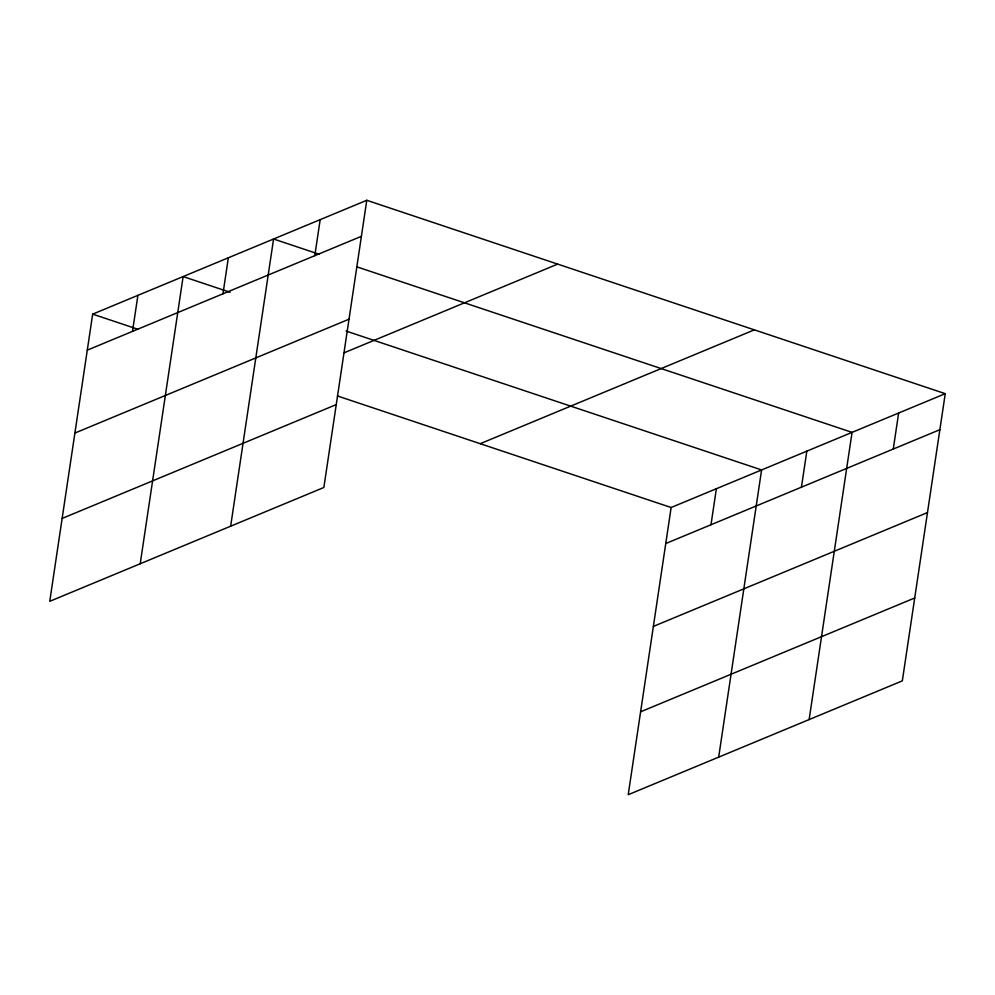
<?xml version="1.0" encoding="UTF-8"?>
<svg xmlns="http://www.w3.org/2000/svg" width="995" height="995" viewBox="0 0 995 995"><rect width="100%" height="100%" fill="white"/><g stroke="black" fill="none" stroke-linecap="round" stroke-linejoin="round"><path stroke-width="1.49" d="M366.782 200.293L92.672 314.134L49.75 601.328L323.86 487.488L366.782 200.293L945.25 393.672L902.328 680.866L628.218 794.707L671.14 507.512L945.25 393.672M132.509 331.372L137.895 295.353M140.208 563.767L183.13 276.573L230.119 292.281M222.967 293.811L228.352 257.792M230.653 526.193L273.575 238.999L319.096 254.222M314.793 255.678L320.179 219.646M710.99 524.751L716.375 488.719M718.676 757.133L761.598 469.938L346.123 331.061M801.448 487.177L806.833 451.158M809.134 719.572L852.056 432.377L357.28 266.983M893.274 449.043L898.647 413.024M87.286 350.153L361.396 236.325M74.899 433.049L349.009 319.208M344.345 352.703L557.673 264.11M62.138 518.445L336.248 404.604M480.249 443.695L754.359 329.855M665.767 543.531L939.865 429.691M653.379 626.415L927.477 512.574M640.606 711.811L914.716 597.983M92.672 314.134L138.193 329.357M337.479 395.973L671.14 507.512"/></g></svg>
